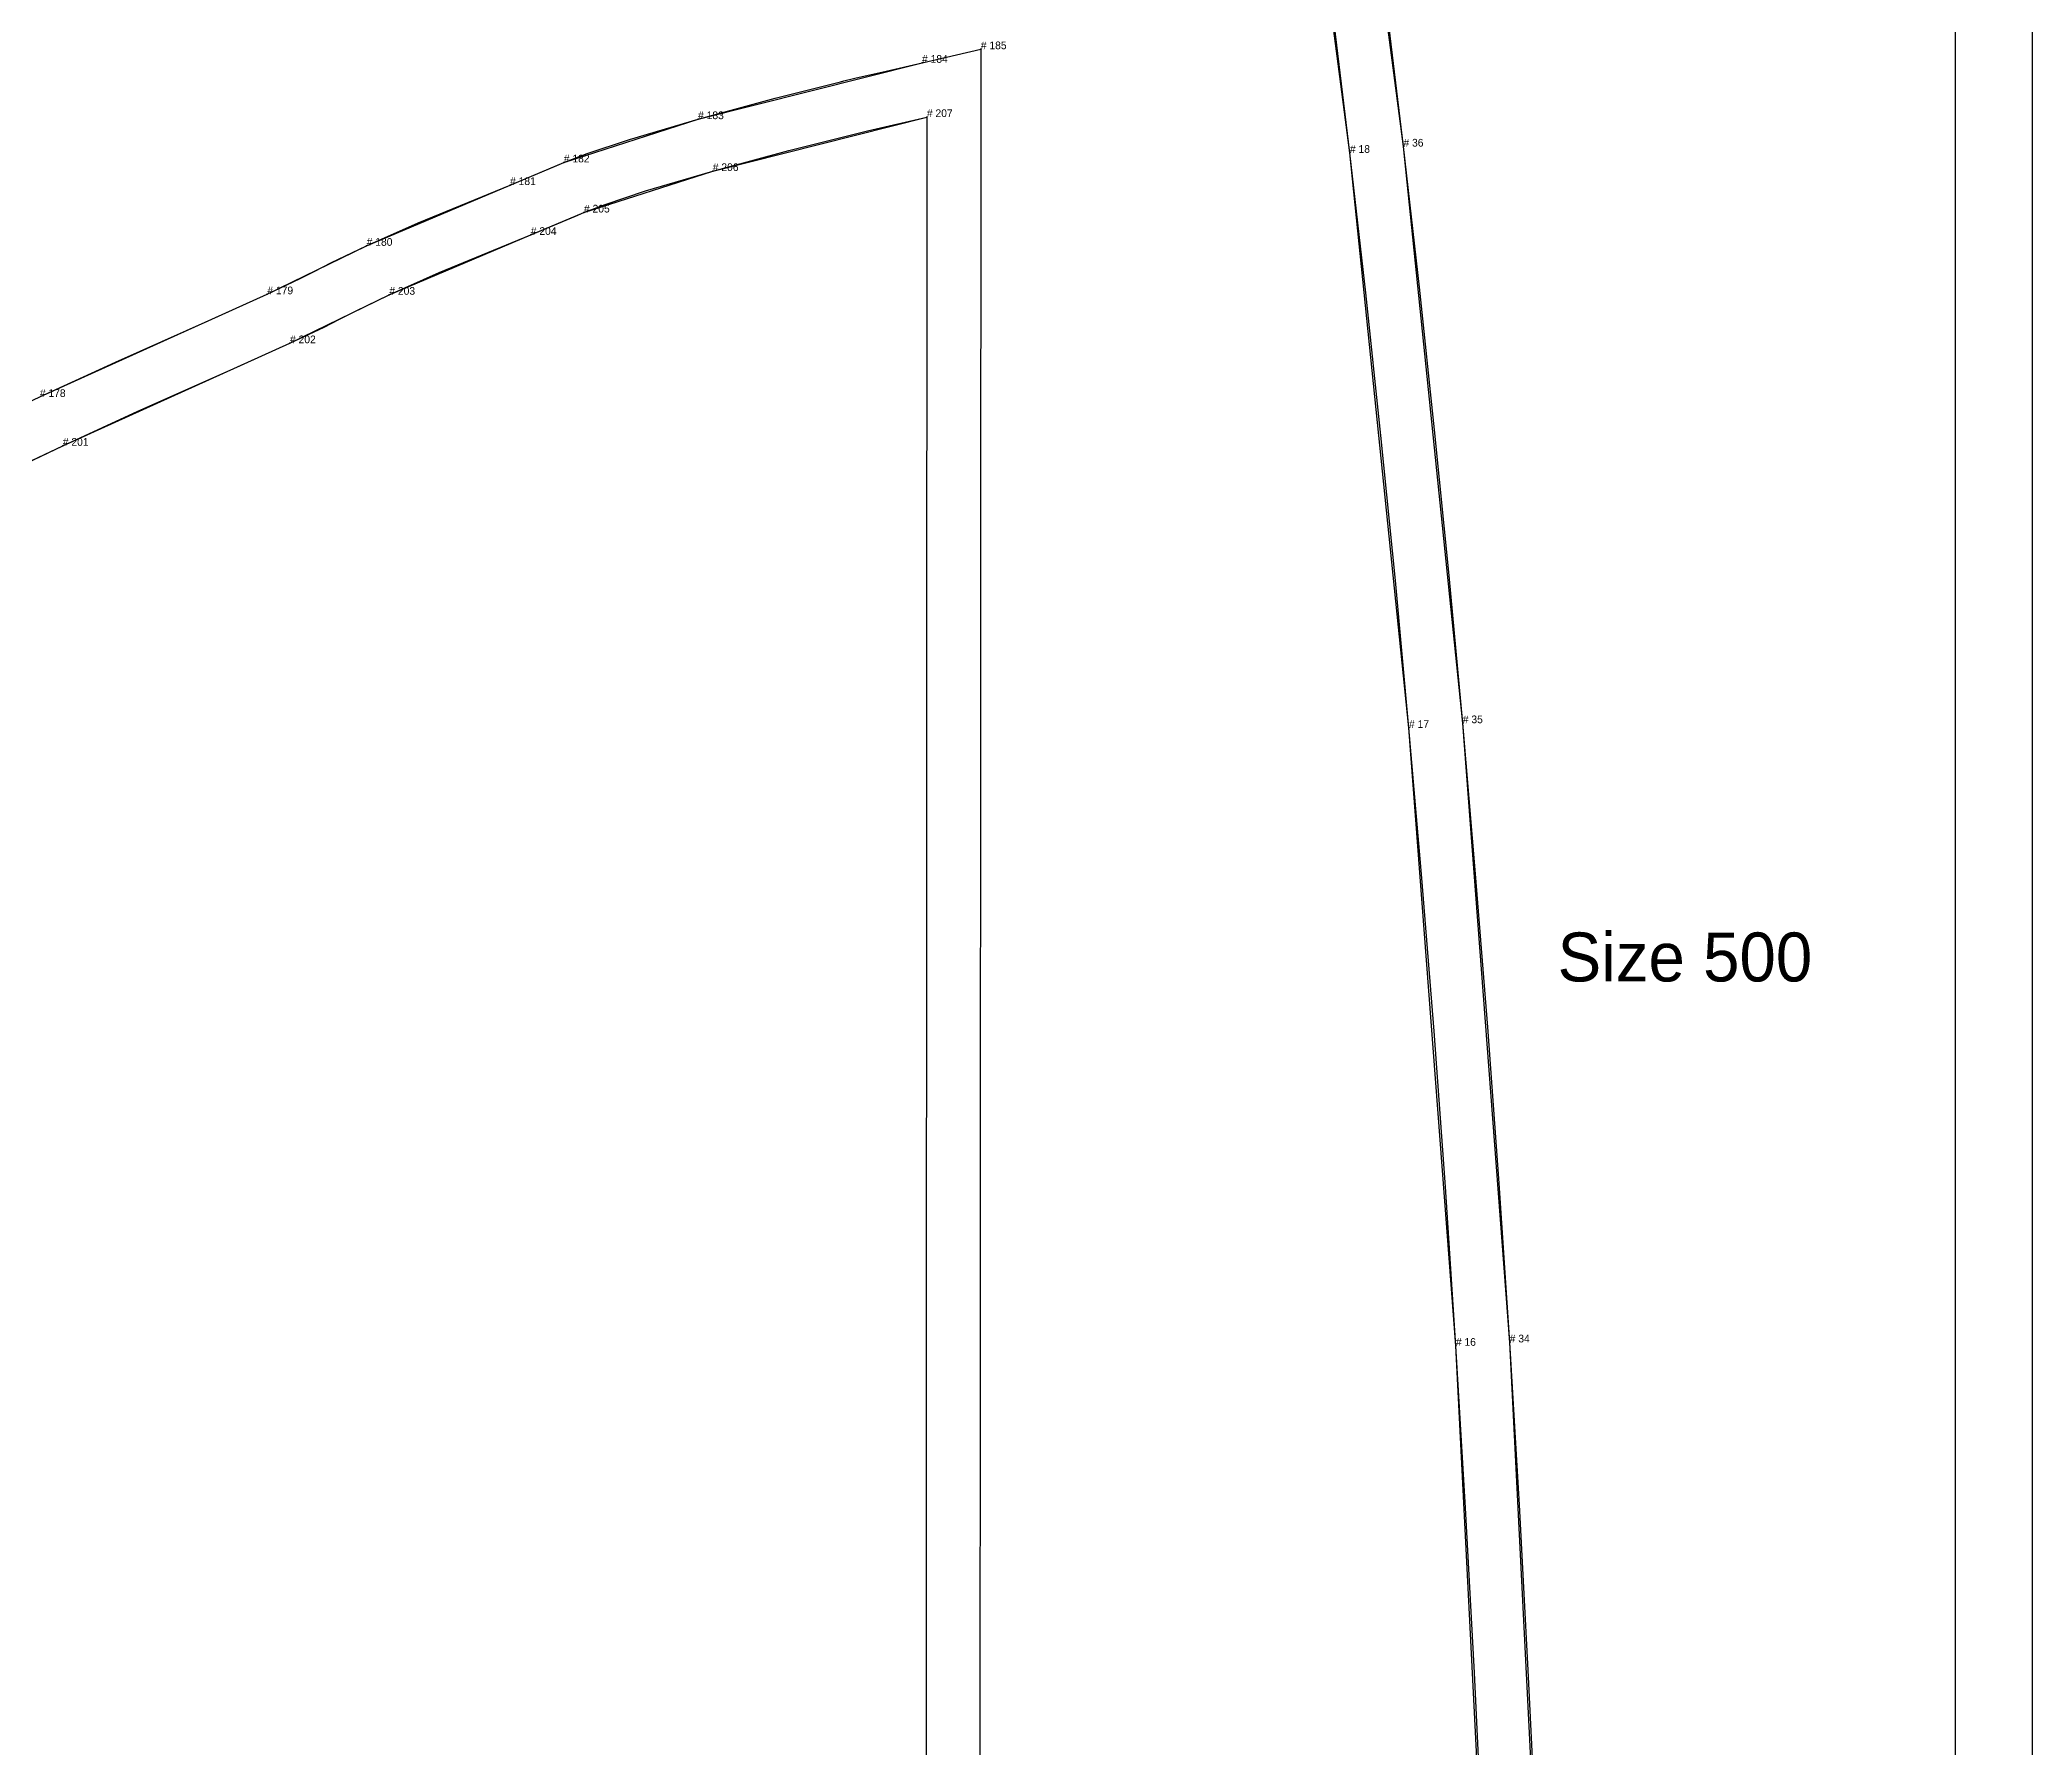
# Model space of a CAD drawing. Extents: x 0 to 1208, y -69 to 896.
# Drawn here: x 905.8 to 1164.3, y 464.8 to 686.2 of the extents above; entities that cross this region are included whole.
import ezdxf

# ---------------------------------------------------------------- set-up
doc = ezdxf.new("R2010")
doc.units = 0
for name, color, linetype in [('1', 7, 'CONTINUOUS'), ('14', 7, 'CONTINUOUS'), ('15', 7, 'CONTINUOUS'), ('2', 7, 'CONTINUOUS'), ('3', 7, 'CONTINUOUS'), ('84', 7, 'CONTINUOUS'), ('87', 7, 'CONTINUOUS')]:
    doc.layers.add(name, color=color, linetype=linetype)

# ---------------------------------------------------------------- blocks, each defined once
blk = doc.blocks.new('piece-113_s500_M')
at = {"layer": '1'}
blk.add_lwpolyline([(1075.46, 895.09), (1075.55, 884.31), (1077.07, 872), (1083.69, 854.84), (1093.99, 841.31), (1104.57, 832.8), (1118.03, 826.29), (1126.73, 823.97), (1137.29, 822.88), (1137.6, 822.87), (1164.29, 822.34), (1164.29, 237.32), (1097.3, 237.32), (1096.52, 336.28), (1093.9, 430.22), (1089.51, 516.82), (1083.43, 596.96), (1075.76, 671.57), (1066.58, 741.54), (1058.58, 792.49), (1050.16, 839.8), (1041.14, 885.37)], close=True, dxfattribs=at)
at = {"layer": '14'}
blk.add_lwpolyline([(1068.54, 885.85), (1069.06, 877.22), (1072.07, 863.87), (1075.99, 854.41), (1083.3, 842.84), (1095.34, 830.77), (1106.57, 823.58), (1122.15, 817.8), (1132.06, 816.16), (1154.29, 815.54), (1154.29, 247.32), (1104.29, 247.32), (1103.52, 336.4), (1100.9, 430.5), (1096.5, 517.26), (1090.41, 597.58), (1082.71, 672.38), (1073.5, 742.55), (1062.87, 808.99), (1054, 856.92), (1049.29, 880.4)], close=True, dxfattribs=at)
at = {"layer": '3'}
for p in [(1082.71, 672.38), (1075.76, 671.57), (1090.41, 597.58), (1083.43, 596.96), (1096.5, 517.26), (1089.51, 516.82)]:
    blk.add_point(p, dxfattribs=at)
at = {"layer": '84'}
for points in [[(1164.29, 822.34), (1164.29, 237.32)], [(1092.97, 452.52), (1091.92, 474.38), (1090.77, 495.81), (1089.51, 516.82), (1088.15, 537.42), (1086.68, 557.64), (1085.11, 577.48), (1083.43, 596.96), (1081.66, 616.1), (1079.79, 634.9), (1077.83, 653.39), (1075.76, 671.57), (1073.6, 689.46)]]:
    blk.add_lwpolyline(points, dxfattribs=at)
at = {"layer": '87'}
for points in [[(1154.29, 815.54), (1154.29, 247.32)], [(1099.96, 452.84), (1098.91, 474.74), (1097.76, 496.2), (1096.5, 517.26), (1095.13, 537.91), (1093.66, 558.17), (1092.08, 578.05), (1090.41, 597.58), (1088.63, 616.76), (1086.75, 635.62), (1084.78, 654.15), (1082.71, 672.38), (1080.55, 690.32)]]:
    blk.add_lwpolyline(points, dxfattribs=at)
at = {"layer": '1'}
for s, p in [('# 18', (1075.76, 671.57)), ('# 17', (1083.43, 596.96)), ('# 16', (1089.51, 516.82))]:
    blk.add_text(s, height=1, dxfattribs=at).set_placement(p)
at = {"layer": '14'}
for s, p in [('# 36', (1082.71, 672.38)), ('# 35', (1090.41, 597.58)), ('# 34', (1096.5, 517.26))]:
    blk.add_text(s, height=1, dxfattribs=at).set_placement(p)
at = {"layer": '15'}
blk.add_text('Size 500', height=6.35, dxfattribs=at).set_placement((1102.71, 564.08))
blk = doc.blocks.new('piece_Sleeve_1_s500_M')
at = {"layer": '1'}
blk.add_lwpolyline([(1027.54, 63.48), (881.64, 63.48), (875.75, 118.99), (863.68, 205.66), (848.3, 288.98), (829.25, 374.57), (815.53, 433.02), (800.89, 496.8), (787.55, 559.11), (779.99, 596.79), (791.52, 596.1), (806.69, 598.42), (835.55, 608.67), (850, 615.04), (879.48, 627.48), (905.77, 639.9), (935.29, 653.22), (948.18, 659.51), (966.78, 667.39), (973.76, 670.33), (991.18, 675.94), (1020.24, 683.25), (1027.87, 685.01)], close=True, dxfattribs=at)
at = {"layer": '14'}
blk.add_lwpolyline([(1020.55, 70.48), (887.98, 70.48), (882.7, 119.81), (875.67, 173.59), (867.96, 222.64), (859.57, 268.4), (849.04, 319.11), (829.24, 405.15), (807.73, 498.31), (794.45, 560.3), (788.63, 589.2), (794.71, 589.21), (803.69, 590.54), (829.77, 598.72), (852.76, 608.6), (882.28, 621.07), (908.75, 633.57), (938.23, 646.87), (951.12, 653.16), (969.47, 660.92), (976.37, 663.83), (993.09, 669.21), (1020.87, 676.21)], close=True, dxfattribs=at)
at = {"layer": '2'}
for p in [(1027.87, 685.01), (1020.87, 676.21)]:
    blk.add_point(p, dxfattribs=at)
at = {"layer": '3'}
for p in [(1020.24, 683.25), (991.18, 675.94), (973.76, 670.33), (966.78, 667.39), (993.09, 669.21), (976.37, 663.83), (948.18, 659.51), (969.47, 660.92), (935.29, 653.22), (951.12, 653.16), (938.23, 646.87), (908.75, 633.57)]:
    blk.add_point(p, dxfattribs=at)
at = {"layer": '84'}
blk.add_lwpolyline([(905.77, 639.9), (915.6, 644.42), (927.63, 649.77), (935.29, 653.22), (939.56, 655.25), (941.37, 656.18), (943.63, 657.33), (948.18, 659.51), (954.85, 662.49), (966.78, 667.39), (972.54, 669.81), (973.76, 670.33), (976.8, 671.47), (982.28, 673.3), (991.18, 675.94), (1001.18, 678.66), (1009.65, 680.78), (1009.8, 680.81), (1009.95, 680.85), (1010.1, 680.89), (1011.53, 681.25), (1015.61, 682.18), (1020.24, 683.25), (1027.87, 685.01), (1027.54, 63.48)], dxfattribs=at)
at = {"layer": '87'}
blk.add_lwpolyline([(902.14, 630.39), (908.75, 633.57), (918.48, 638.05), (930.49, 643.38), (938.23, 646.87), (942.65, 648.97), (944.55, 649.94), (946.74, 651.05), (951.12, 653.16), (957.6, 656.06), (969.47, 660.92), (975.28, 663.36), (976.37, 663.83), (979.14, 664.87), (984.38, 666.63), (993.09, 669.21), (1002.94, 671.88), (1013.16, 674.44), (1020.87, 676.21), (1020.55, 70.48)], dxfattribs=at)
at = {"layer": '1'}
for s, p in [('# 185', (1027.87, 685.01)), ('# 184', (1020.24, 683.25)), ('# 183', (991.18, 675.94)), ('# 182', (973.76, 670.33)), ('# 181', (966.78, 667.39)), ('# 180', (948.18, 659.51)), ('# 179', (935.29, 653.22)), ('# 178', (905.77, 639.9))]:
    blk.add_text(s, height=1, dxfattribs=at).set_placement(p)
at = {"layer": '14'}
for s, p in [('# 207', (1020.87, 676.21)), ('# 206', (993.09, 669.21)), ('# 205', (976.37, 663.83)), ('# 204', (969.47, 660.92)), ('# 203', (951.12, 653.16)), ('# 202', (938.23, 646.87)), ('# 201', (908.75, 633.57))]:
    blk.add_text(s, height=1, dxfattribs=at).set_placement(p)

msp = doc.modelspace()

# ---------------------------------------------------------------- block references
at = {"layer": '1'}
for name in ['piece-113_s500_M', 'piece_Sleeve_1_s500_M']:
    msp.add_blockref(name, (0, 0), dxfattribs=at)

doc.saveas('drawing.dxf')
